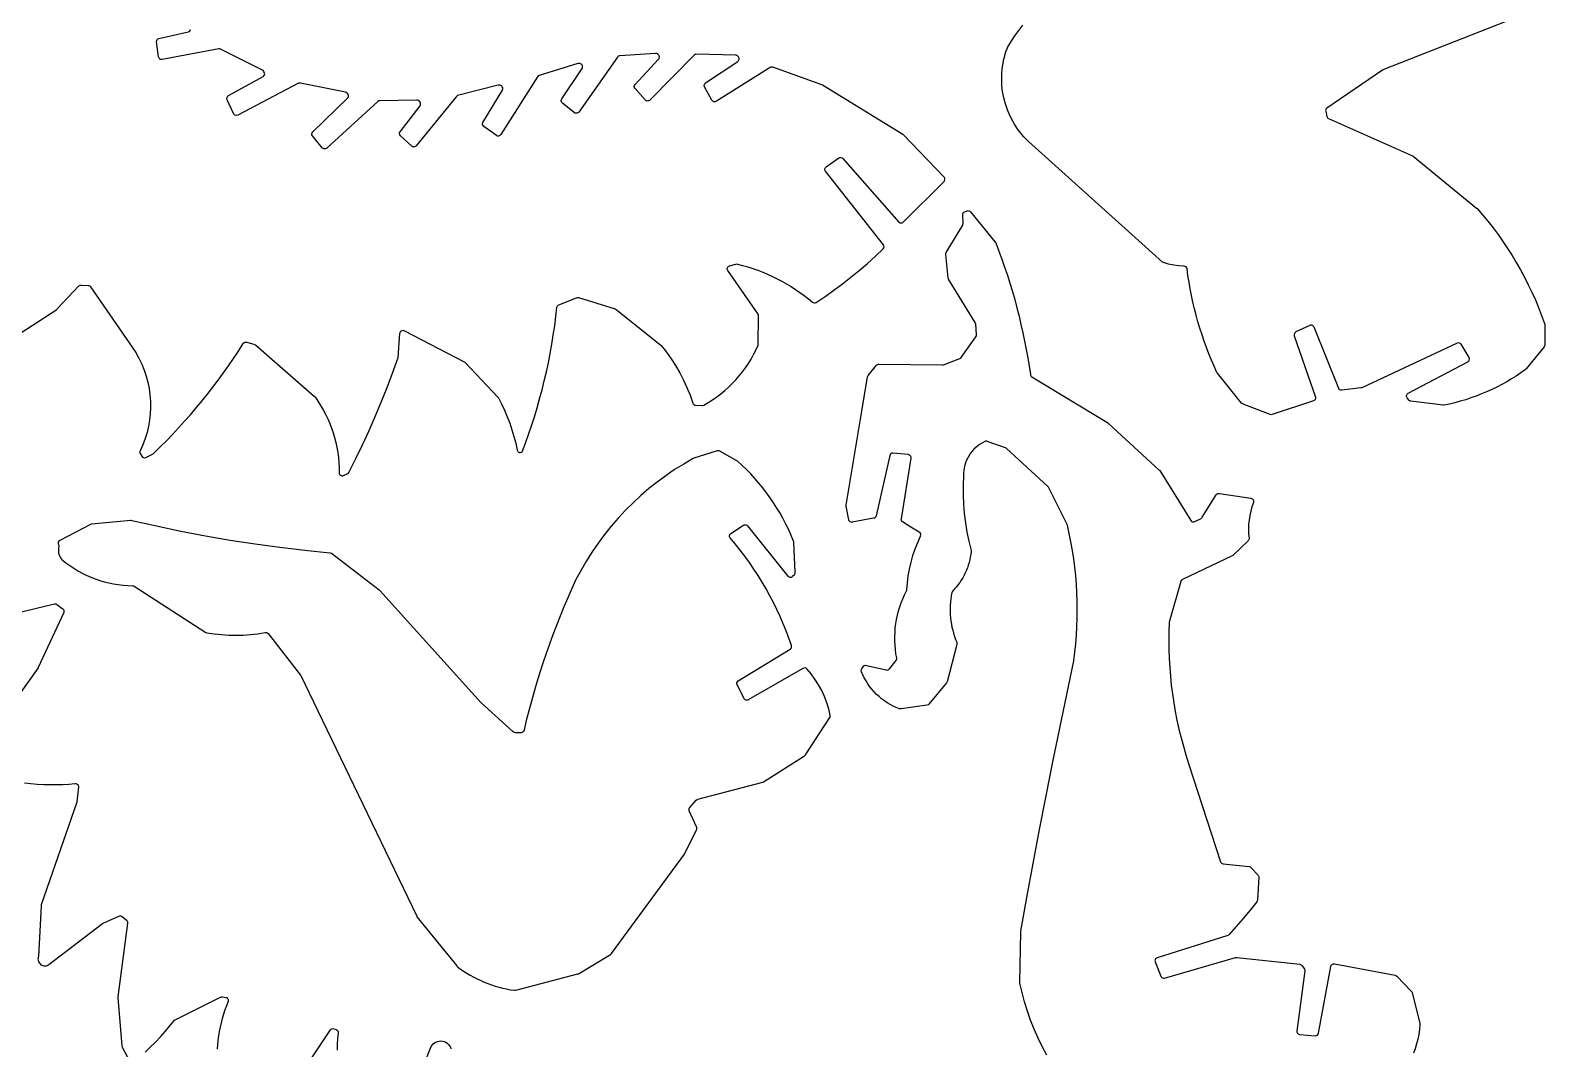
# Model space of a CAD drawing. Header units: millimetres. Extents: x -589 to -2, y 2 to 749.
# Drawn here: x -215.8 to -19.3, y 305.4 to 437.4 of the extents above; entities that cross this region are included whole.
import ezdxf

# ---------------------------------------------------------------- set-up
doc = ezdxf.new("R2010")
doc.units = ezdxf.units.MM
doc.header["$MEASUREMENT"] = 0

msp = doc.modelspace()

# ---------------------------------------------------------------- linework, layer by layer
for points in [[(-24.24, 438.6), (-40.31, 432.28), (-40.38, 432.23), (-47.59, 427.33), (-47.67, 427.24), (-47.73, 427.14), (-47.75, 427.02), (-47.74, 426.9), (-47.59, 426.23), (-47.55, 426.14), (-47.5, 426.07), (-47.44, 426.01), (-47.36, 425.97), (-36.46, 421.13), (-36.38, 421.08), (-28.16, 414.34), (-28.11, 414.3), (-27.4, 413.48), (-26.7, 412.64), (-26.03, 411.78), (-25.38, 410.91), (-24.76, 410.03), (-24.15, 409.13), (-23.57, 408.21), (-23.01, 407.29), (-22.47, 406.34), (-21.95, 405.39), (-21.46, 404.42), (-20.99, 403.44), (-20.54, 402.45), (-20.12, 401.45), (-19.73, 400.43), (-19.35, 399.41), (-19.33, 399.35), (-19.33, 399.28), (-19.33, 396.6), (-19.35, 396.46), (-19.42, 396.35), (-21.74, 393.5), (-21.81, 393.41), (-22.41, 392.99), (-23.02, 392.58), (-23.63, 392.2), (-24.26, 391.83), (-24.9, 391.48), (-25.54, 391.14), (-26.2, 390.83), (-26.86, 390.53), (-27.53, 390.25), (-28.21, 389.98), (-28.89, 389.74), (-29.58, 389.51), (-30.28, 389.31), (-30.98, 389.12), (-31.69, 388.95), (-32.41, 388.8), (-32.52, 388.8), (-36.69, 389.3), (-36.77, 389.32), (-36.84, 389.35), (-36.91, 389.4), (-36.97, 389.47), (-37.18, 389.77), (-37.22, 389.84), (-37.24, 389.92), (-37.25, 390), (-37.24, 390.08), (-37.21, 390.16), (-37.17, 390.24), (-37.1, 390.3), (-37.03, 390.35), (-29.31, 394.42), (-29.24, 394.46), (-29.18, 394.52), (-29.13, 394.59), (-29.11, 394.67), (-29.09, 394.75), (-29.09, 394.83), (-29.11, 394.91), (-29.14, 394.98), (-30.18, 396.69), (-30.27, 396.8), (-30.4, 396.86), (-30.54, 396.88), (-30.68, 396.84), (-43.05, 391.07), (-43.17, 391.04), (-45.64, 390.73), (-45.77, 390.73), (-45.89, 390.77), (-45.98, 390.85), (-46.05, 390.97), (-49.25, 398.93), (-49.34, 399.06), (-49.41, 399.11), (-49.48, 399.14), (-49.56, 399.16), (-49.64, 399.17), (-49.72, 399.16), (-49.79, 399.13), (-51.6, 398.29), (-51.72, 398.2), (-51.79, 398.08), (-51.83, 397.94), (-51.81, 397.79), (-49.08, 389.86), (-49.06, 389.78), (-49.05, 389.7), (-49.1, 389.55), (-49.19, 389.43), (-49.25, 389.39), (-49.33, 389.35), (-54.68, 387.58), (-54.81, 387.55), (-54.95, 387.58), (-58.46, 388.95), (-58.56, 389), (-58.64, 389.08), (-61.79, 392.96), (-61.84, 393.04), (-62.2, 393.84), (-62.55, 394.65), (-62.88, 395.46), (-63.19, 396.28), (-63.49, 397.1), (-63.78, 397.93), (-64.04, 398.77), (-64.3, 399.61), (-64.53, 400.45), (-64.75, 401.3), (-64.95, 402.15), (-65.14, 403.01), (-65.31, 403.87), (-65.46, 404.74), (-65.6, 405.6), (-65.72, 406.47), (-65.76, 406.61), (-65.85, 406.72), (-65.97, 406.8), (-66.11, 406.83), (-66.78, 406.86), (-67.45, 406.95), (-68.11, 407.09), (-68.76, 407.28), (-68.83, 407.31), (-68.89, 407.36), (-71.59, 409.78), (-86.29, 422.98), (-86.59, 423.28), (-86.88, 423.59), (-87.15, 423.9), (-87.42, 424.23), (-87.66, 424.56), (-87.9, 424.91), (-88.12, 425.25), (-88.33, 425.61), (-88.7, 426.34), (-89.02, 427.09), (-89.28, 427.86), (-89.49, 428.65), (-89.64, 429.45), (-89.73, 430.26), (-89.76, 431.08), (-89.74, 431.9), (-89.7, 432.31), (-89.65, 432.71), (-89.59, 433.12), (-89.51, 433.53), (-89.41, 433.94), (-89.3, 434.34), (-89.17, 434.74), (-89.03, 435.14), (-89, 435.19), (-88.55, 435.94), (-88.07, 436.68), (-87.56, 437.4), (-87.03, 438.09)], [(-221.81, 395.05), (-212.32, 401.21), (-212.26, 401.28), (-209.45, 404.26), (-209.38, 404.31), (-209.3, 404.35), (-209.21, 404.38), (-209.12, 404.38), (-208.25, 404.33), (-208.17, 404.31), (-208.08, 404.28), (-208.01, 404.22), (-207.95, 404.16), (-202.09, 395.61), (-201.68, 394.88), (-201.31, 394.13), (-201, 393.36), (-200.73, 392.57), (-200.52, 391.77), (-200.35, 390.97), (-200.24, 390.15), (-200.17, 389.33), (-200.16, 388.51), (-200.2, 387.69), (-200.29, 386.87), (-200.43, 386.06), (-200.62, 385.25), (-200.86, 384.46), (-201.15, 383.67), (-201.5, 382.9), (-201.54, 382.81), (-201.55, 382.71), (-201.54, 382.61), (-201.5, 382.52), (-201.29, 382.18), (-201.19, 382.07), (-201.06, 382), (-200.91, 381.98), (-200.77, 382.02), (-199.82, 382.5), (-199.74, 382.57), (-198.91, 383.38), (-198.1, 384.19), (-197.3, 385.02), (-196.52, 385.86), (-195.75, 386.71), (-194.99, 387.57), (-194.24, 388.45), (-193.51, 389.33), (-192.79, 390.23), (-192.08, 391.13), (-191.39, 392.05), (-190.71, 392.98), (-190.04, 393.91), (-189.39, 394.86), (-188.76, 395.82), (-188.13, 396.79), (-188.05, 396.88), (-187.94, 396.95), (-187.82, 396.98), (-187.69, 396.96), (-186.65, 396.66), (-186.57, 396.63), (-186.49, 396.58), (-178.88, 389.94), (-178.82, 389.87), (-178.45, 389.33), (-178.1, 388.77), (-177.77, 388.2), (-177.46, 387.63), (-177.18, 387.04), (-176.92, 386.44), (-176.69, 385.83), (-176.48, 385.21), (-176.29, 384.59), (-176.13, 383.95), (-176, 383.32), (-175.89, 382.67), (-175.8, 382.02), (-175.74, 381.37), (-175.71, 380.71), (-175.7, 380.05), (-175.68, 379.95), (-175.65, 379.86), (-175.59, 379.78), (-175.52, 379.71), (-175.43, 379.67), (-175.33, 379.65), (-175.23, 379.65), (-175.13, 379.68), (-174.65, 379.88), (-174.54, 379.96), (-174.45, 380.07), (-173.54, 381.87), (-172.67, 383.68), (-171.82, 385.51), (-171.01, 387.35), (-170.23, 389.21), (-169.48, 391.08), (-168.77, 392.96), (-168.09, 394.86), (-168.06, 394.96), (-167.81, 398.13), (-167.79, 398.23), (-167.75, 398.32), (-167.69, 398.4), (-167.61, 398.46), (-167.52, 398.5), (-167.42, 398.51), (-167.32, 398.5), (-167.23, 398.46), (-159.47, 394.42), (-159.41, 394.39), (-159.37, 394.34), (-155.11, 389.86), (-155.07, 389.82), (-155.03, 389.77), (-154.63, 388.96), (-154.25, 388.14), (-153.9, 387.31), (-153.58, 386.46), (-153.29, 385.61), (-153.03, 384.74), (-152.8, 383.86), (-152.6, 382.98), (-152.58, 382.9), (-152.54, 382.83), (-152.48, 382.76), (-152.41, 382.71), (-152.33, 382.68), (-152.25, 382.66), (-152.16, 382.66), (-152.07, 382.69), (-151.96, 382.73), (-151.54, 383.86), (-151.13, 385), (-150.74, 386.14), (-150.37, 387.3), (-150.02, 388.45), (-149.69, 389.62), (-149.38, 390.78), (-149.09, 391.96), (-148.82, 393.13), (-148.56, 394.31), (-148.33, 395.5), (-148.11, 396.69), (-147.92, 397.88), (-147.74, 399.08), (-147.59, 400.28), (-147.45, 401.49), (-147.42, 401.59), (-147.37, 401.68), (-147.29, 401.76), (-147.2, 401.81), (-144.92, 402.73), (-144.79, 402.76), (-144.65, 402.75), (-139.89, 401.3), (-139.75, 401.22), (-133.99, 396.6), (-133.93, 396.53), (-133.26, 395.69), (-132.64, 394.82), (-132.06, 393.93), (-131.52, 393), (-131.03, 392.05), (-130.58, 391.08), (-130.19, 390.09), (-129.84, 389.08), (-129.78, 388.96), (-129.7, 388.88), (-129.59, 388.82), (-129.47, 388.8), (-128.64, 388.75), (-128.52, 388.75), (-128.41, 388.8), (-127.83, 389.13), (-127.27, 389.49), (-126.72, 389.88), (-126.18, 390.28), (-125.67, 390.7), (-125.18, 391.15), (-124.7, 391.61), (-124.24, 392.09), (-123.8, 392.59), (-123.39, 393.11), (-122.99, 393.65), (-122.62, 394.2), (-122.27, 394.77), (-121.94, 395.35), (-121.64, 395.95), (-121.36, 396.56), (-121.33, 396.64), (-121.33, 396.72), (-121.31, 400.36), (-121.32, 400.48), (-121.37, 400.59), (-125.29, 406.25), (-125.33, 406.34), (-125.36, 406.43), (-125.36, 406.53), (-125.34, 406.63), (-125.29, 406.71), (-125.23, 406.78), (-125.15, 406.83), (-125.06, 406.87), (-124.23, 407.1), (-124.13, 407.12), (-124.03, 407.1), (-123.36, 406.93), (-122.7, 406.73), (-122.05, 406.52), (-121.4, 406.29), (-120.76, 406.04), (-120.12, 405.77), (-119.5, 405.49), (-118.88, 405.19), (-118.28, 404.87), (-117.68, 404.53), (-117.09, 404.18), (-116.51, 403.81), (-115.94, 403.42), (-115.38, 403.02), (-114.84, 402.6), (-114.3, 402.17), (-114.2, 402.1), (-114.08, 402.07), (-113.95, 402.08), (-113.84, 402.13), (-112.67, 402.9), (-111.53, 403.7), (-110.41, 404.52), (-109.31, 405.38), (-108.23, 406.26), (-107.18, 407.17), (-106.15, 408.11), (-105.14, 409.07), (-105.06, 409.19), (-105.02, 409.33), (-105.04, 409.47), (-105.1, 409.6), (-112.6, 419.14), (-112.65, 419.21), (-112.68, 419.29), (-112.69, 419.37), (-112.69, 419.45), (-112.67, 419.53), (-112.63, 419.6), (-112.58, 419.67), (-112.51, 419.72), (-110.89, 420.86), (-110.75, 420.93), (-110.61, 420.93), (-110.47, 420.89), (-110.36, 420.8), (-103.11, 412.55), (-103.05, 412.5), (-102.99, 412.46), (-102.91, 412.43), (-102.84, 412.42), (-102.75, 412.43), (-102.67, 412.45), (-102.6, 412.48), (-102.53, 412.54), (-97.24, 417.81), (-97.19, 417.87), (-97.16, 417.94), (-97.13, 418.09), (-97.15, 418.24), (-97.19, 418.31), (-97.24, 418.37), (-102.51, 423.84), (-102.58, 423.9), (-113, 430.3), (-113.08, 430.34), (-119.44, 432.62), (-119.53, 432.64), (-119.62, 432.64), (-119.7, 432.62), (-119.78, 432.58), (-126.77, 428.2), (-126.85, 428.16), (-126.93, 428.14), (-127.01, 428.13), (-127.09, 428.15), (-127.16, 428.17), (-127.23, 428.21), (-127.29, 428.27), (-127.34, 428.33), (-128.3, 430.07), (-128.34, 430.22), (-128.33, 430.36), (-128.27, 430.5), (-128.22, 430.55), (-128.16, 430.6), (-124, 433.37), (-123.94, 433.43), (-123.89, 433.49), (-123.85, 433.56), (-123.83, 433.64), (-123.82, 433.72), (-123.83, 433.8), (-123.86, 433.88), (-123.9, 433.95), (-123.98, 434.03), (-124.04, 434.1), (-124.11, 434.15), (-124.19, 434.18), (-124.28, 434.19), (-129.38, 434.31), (-129.47, 434.3), (-129.54, 434.27), (-129.61, 434.23), (-129.67, 434.18), (-135.42, 428.35), (-135.48, 428.3), (-135.55, 428.26), (-135.63, 428.24), (-135.71, 428.23), (-135.79, 428.25), (-135.87, 428.27), (-135.94, 428.32), (-136, 428.37), (-137.32, 429.85), (-137.37, 429.91), (-137.4, 429.97), (-137.43, 430.11), (-137.4, 430.26), (-137.32, 430.39), (-134.26, 433.66), (-134.21, 433.73), (-134.18, 433.8), (-134.15, 433.95), (-134.18, 434.09), (-134.22, 434.16), (-134.27, 434.22), (-134.36, 434.31), (-134.42, 434.35), (-134.5, 434.39), (-134.58, 434.41), (-134.66, 434.41), (-139.29, 434.09), (-139.37, 434.08), (-139.46, 434.04), (-139.53, 433.99), (-139.59, 433.93), (-144.62, 426.81), (-144.67, 426.75), (-144.73, 426.7), (-144.81, 426.66), (-144.89, 426.65), (-144.97, 426.64), (-145.05, 426.65), (-145.13, 426.68), (-145.19, 426.72), (-146.74, 427.96), (-146.84, 428.07), (-146.89, 428.22), (-146.88, 428.36), (-146.86, 428.43), (-146.82, 428.5), (-144.19, 432.44), (-144.15, 432.51), (-144.13, 432.59), (-144.12, 432.67), (-144.12, 432.74), (-144.15, 432.82), (-144.19, 432.89), (-144.24, 432.95), (-144.3, 433), (-144.4, 433.06), (-144.48, 433.1), (-144.57, 433.12), (-144.65, 433.12), (-144.74, 433.1), (-149.77, 431.55), (-149.89, 431.49), (-149.98, 431.38), (-154.74, 423.89), (-154.8, 423.82), (-154.86, 423.77), (-154.93, 423.72), (-155.01, 423.7), (-155.09, 423.69), (-155.17, 423.7), (-155.24, 423.73), (-155.31, 423.77), (-156.92, 424.93), (-157.03, 425.04), (-157.09, 425.18), (-157.09, 425.32), (-157.04, 425.46), (-154.53, 429.63), (-154.5, 429.71), (-154.48, 429.78), (-154.48, 429.93), (-154.54, 430.07), (-154.59, 430.14), (-154.66, 430.19), (-154.76, 430.24), (-154.83, 430.28), (-154.91, 430.3), (-154.99, 430.3), (-155.07, 430.29), (-160.33, 428.93), (-160.44, 428.88), (-160.54, 428.79), (-165.71, 422.43), (-165.76, 422.37), (-165.83, 422.32), (-165.91, 422.29), (-165.98, 422.27), (-166.07, 422.28), (-166.15, 422.3), (-166.22, 422.33), (-166.29, 422.39), (-167.75, 423.71), (-167.84, 423.83), (-167.88, 423.97), (-167.86, 424.12), (-167.8, 424.25), (-165.2, 427.62), (-165.14, 427.75), (-165.13, 427.89), (-165.16, 428.03), (-165.25, 428.15), (-165.34, 428.25), (-165.4, 428.29), (-165.47, 428.33), (-165.55, 428.34), (-165.63, 428.35), (-170.43, 428.28), (-170.57, 428.26), (-170.7, 428.18), (-177.31, 422.14), (-177.38, 422.08), (-177.45, 422.05), (-177.53, 422.03), (-177.61, 422.02), (-177.69, 422.04), (-177.77, 422.07), (-177.84, 422.11), (-177.9, 422.17), (-179.15, 423.71), (-179.22, 423.84), (-179.23, 423.99), (-179.2, 424.13), (-179.11, 424.25), (-174.6, 428.59), (-174.52, 428.7), (-174.48, 428.83), (-174.49, 428.97), (-174.55, 429.1), (-174.63, 429.22), (-174.74, 429.32), (-174.8, 429.35), (-174.88, 429.37), (-180.7, 430.56), (-180.83, 430.57), (-180.96, 430.53), (-188.85, 426.41), (-189.01, 426.37), (-189.17, 426.38), (-189.24, 426.42), (-189.31, 426.47), (-189.36, 426.53), (-189.41, 426.6), (-190.21, 428.41), (-190.25, 428.56), (-190.23, 428.7), (-190.16, 428.83), (-190.05, 428.93), (-185.56, 431.4), (-185.45, 431.49), (-185.38, 431.62), (-185.35, 431.77), (-185.39, 431.91), (-185.45, 432.04), (-185.52, 432.16), (-185.64, 432.24), (-191.07, 434.97), (-191.19, 435.01), (-191.32, 435.01), (-198.64, 433.61), (-198.72, 433.61), (-198.81, 433.61), (-198.88, 433.64), (-198.96, 433.68), (-199.02, 433.73), (-199.06, 433.8), (-199.1, 433.87), (-199.12, 433.95), (-199.37, 435.92), (-199.36, 436.07), (-199.31, 436.2), (-199.2, 436.3), (-199.07, 436.36), (-195.26, 437.2), (-195.13, 437.26), (-195.03, 437.36), (-194.97, 437.49)], [(-94.77, 412.35), (-94.81, 413.49), (-94.8, 413.62), (-94.75, 413.73), (-94.67, 413.82), (-94.56, 413.88), (-94.26, 414), (-94.13, 414.02), (-94.01, 414), (-93.9, 413.95), (-93.8, 413.87), (-90.59, 409.93), (-90.53, 409.83), (-90.13, 408.79), (-89.75, 407.75), (-89.38, 406.71), (-89.03, 405.66), (-88.7, 404.61), (-88.38, 403.55), (-88.07, 402.49), (-87.79, 401.42), (-87.51, 400.35), (-87.26, 399.28), (-87.01, 398.2), (-86.79, 397.12), (-86.58, 396.04), (-86.38, 394.95), (-86.2, 393.86), (-86.04, 392.77), (-86.02, 392.68), (-85.98, 392.6), (-85.92, 392.53), (-85.85, 392.48), (-75.91, 386.45), (-75.85, 386.4), (-69.32, 380.39), (-69.27, 380.31), (-65.24, 373.86), (-65.14, 373.74), (-65, 373.68), (-64.86, 373.66), (-64.71, 373.7), (-63.9, 374.12), (-63.82, 374.18), (-63.74, 374.26), (-61.93, 377.18), (-61.85, 377.27), (-61.75, 377.33), (-61.64, 377.36), (-61.52, 377.36), (-57.44, 376.73), (-57.35, 376.7), (-57.27, 376.66), (-57.2, 376.6), (-57.15, 376.53), (-57.11, 376.45), (-57.09, 376.36), (-57.09, 376.27), (-57.11, 376.19), (-57.3, 375.63), (-57.46, 375.06), (-57.58, 374.48), (-57.67, 373.9), (-57.73, 373.32), (-57.75, 372.73), (-57.73, 372.14), (-57.68, 371.55), (-57.68, 371.46), (-57.71, 371.37), (-57.75, 371.28), (-57.81, 371.21), (-59.77, 369.33), (-59.87, 369.26), (-66.32, 366.2), (-66.4, 366.15), (-66.46, 366.09), (-66.51, 366.02), (-66.54, 365.94), (-68.02, 360.68), (-68.05, 360.59), (-68.09, 359.43), (-68.1, 358.27), (-68.08, 357.11), (-68.04, 355.96), (-67.97, 354.8), (-67.88, 353.65), (-67.76, 352.5), (-67.62, 351.36), (-67.45, 350.21), (-67.25, 349.08), (-67.03, 347.94), (-66.78, 346.81), (-66.5, 345.69), (-66.2, 344.57), (-65.88, 343.46), (-65.53, 342.36), (-61.37, 329.61), (-61.32, 329.51), (-61.25, 329.43), (-61.15, 329.37), (-61.03, 329.34), (-57.68, 328.98), (-57.55, 328.93), (-57.44, 328.85), (-56.53, 327.91), (-56.48, 327.84), (-56.45, 327.77), (-56.43, 327.7), (-56.42, 327.62), (-56.58, 324.64), (-56.61, 324.52), (-56.67, 324.42), (-57.54, 323.33), (-58.43, 322.26), (-59.33, 321.2), (-60.25, 320.16), (-60.33, 320.09), (-60.43, 320.04), (-69.6, 317.15), (-69.67, 317.12), (-69.74, 317.07), (-69.8, 317.01), (-69.84, 316.94), (-69.87, 316.87), (-69.88, 316.78), (-69.87, 316.7), (-69.85, 316.62), (-69.13, 314.78), (-69.1, 314.71), (-69.05, 314.65), (-68.94, 314.56), (-68.79, 314.51), (-68.64, 314.53), (-59.43, 317.18), (-59.36, 317.2), (-59.28, 317.2), (-51.1, 316.31), (-51.02, 316.3), (-50.95, 316.26), (-50.88, 316.21), (-50.83, 316.15), (-50.54, 315.76), (-50.5, 315.7), (-50.47, 315.62), (-50.46, 315.55), (-50.46, 315.47), (-51.46, 307.65), (-51.46, 307.56), (-51.45, 307.48), (-51.42, 307.4), (-51.37, 307.33), (-51.31, 307.28), (-51.24, 307.23), (-51.17, 307.2), (-51.09, 307.19), (-49.1, 307.04), (-48.95, 307.06), (-48.82, 307.13), (-48.73, 307.23), (-48.67, 307.37), (-47.07, 316.04), (-47.01, 316.19), (-46.96, 316.25), (-46.9, 316.3), (-46.83, 316.34), (-46.75, 316.36), (-46.59, 316.37), (-38.73, 314.9), (-38.62, 314.86), (-38.52, 314.78), (-36.64, 312.84), (-36.58, 312.76), (-36.54, 312.66), (-35.52, 308.62), (-35.51, 308.48), (-35.57, 307.84), (-35.67, 307.21), (-35.79, 306.59), (-35.94, 305.98), (-36.12, 305.37), (-36.33, 304.77)], [(-83.92, 304.54), (-84.51, 305.63), (-85.05, 306.75), (-85.56, 307.9), (-86.01, 309.06), (-86.43, 310.24), (-86.8, 311.43), (-87.12, 312.64), (-87.4, 313.87), (-87.41, 313.96), (-87.29, 320.52), (-87.28, 320.59), (-86.48, 324.98), (-85.67, 329.38), (-84.84, 333.77), (-83.99, 338.16), (-83.12, 342.54), (-82.24, 346.92), (-81.33, 351.3), (-80.41, 355.67), (-80.27, 356.77), (-80.16, 357.87), (-80.07, 358.98), (-80, 360.08), (-79.97, 361.18), (-79.96, 362.29), (-79.97, 363.39), (-80.01, 364.49), (-80.07, 365.59), (-80.16, 366.69), (-80.28, 367.79), (-80.42, 368.89), (-80.59, 369.98), (-80.78, 371.07), (-81, 372.16), (-81.24, 373.24), (-81.29, 373.31), (-83.71, 378.18), (-83.76, 378.24), (-83.81, 378.29), (-89.13, 383.17), (-89.19, 383.22), (-89.27, 383.25), (-91.64, 384.11), (-91.71, 384.13), (-91.79, 384.14), (-91.87, 384.13), (-91.95, 384.1), (-92.26, 383.93), (-92.56, 383.75), (-92.84, 383.54), (-93.11, 383.32), (-93.36, 383.08), (-93.59, 382.83), (-93.8, 382.56), (-93.99, 382.27), (-94.16, 381.97), (-94.31, 381.66), (-94.44, 381.34), (-94.55, 381.02), (-94.63, 380.68), (-94.69, 380.33), (-94.72, 379.98), (-94.73, 379.63), (-94.78, 378.41), (-94.77, 377.19), (-94.72, 375.97), (-94.62, 374.76), (-94.47, 373.55), (-94.27, 372.35), (-94.03, 371.15), (-93.74, 369.96), (-93.74, 369.82), (-93.78, 369.46), (-93.84, 369.11), (-93.91, 368.75), (-93.99, 368.4), (-94.09, 368.06), (-94.21, 367.72), (-94.34, 367.39), (-94.49, 367.06), (-94.64, 366.74), (-94.82, 366.42), (-95, 366.12), (-95.2, 365.82), (-95.41, 365.53), (-95.63, 365.24), (-95.87, 364.97), (-96.12, 364.71), (-96.19, 364.62), (-96.22, 364.51), (-96.3, 364.1), (-96.36, 363.69), (-96.4, 363.28), (-96.43, 362.87), (-96.45, 362.46), (-96.44, 362.05), (-96.43, 361.64), (-96.39, 361.23), (-96.35, 360.83), (-96.28, 360.42), (-96.21, 360.02), (-96.11, 359.62), (-96.01, 359.22), (-95.88, 358.83), (-95.74, 358.44), (-95.59, 358.06), (-95.57, 357.92), (-95.59, 357.79), (-96.84, 352.95), (-96.87, 352.87), (-96.91, 352.79), (-99.21, 350.04), (-99.32, 349.95), (-99.46, 349.9), (-102.82, 349.41), (-102.92, 349.41), (-103.01, 349.44), (-103.43, 349.6), (-103.84, 349.79), (-104.23, 349.99), (-104.61, 350.22), (-104.98, 350.46), (-105.33, 350.73), (-105.67, 351.01), (-106, 351.31), (-106.3, 351.62), (-106.6, 351.96), (-106.87, 352.3), (-107.12, 352.66), (-107.36, 353.04), (-107.58, 353.43), (-107.77, 353.83), (-107.95, 354.24), (-107.97, 354.33), (-107.97, 354.43), (-107.95, 354.52), (-107.91, 354.6), (-107.74, 354.89), (-107.66, 354.99), (-107.55, 355.05), (-107.43, 355.08), (-107.31, 355.07), (-104.73, 354.48), (-104.61, 354.46), (-104.5, 354.48), (-104.4, 354.54), (-104.31, 354.62), (-103.45, 355.7), (-103.41, 355.77), (-103.38, 355.85), (-103.37, 355.94), (-103.38, 356.03), (-103.48, 356.58), (-103.55, 357.14), (-103.6, 357.7), (-103.62, 358.26), (-103.63, 358.82), (-103.6, 359.37), (-103.56, 359.93), (-103.49, 360.48), (-103.4, 361.03), (-103.28, 361.58), (-103.14, 362.12), (-102.98, 362.65), (-102.8, 363.18), (-102.59, 363.7), (-102.36, 364.22), (-102.11, 364.72), (-102.08, 364.8), (-102.07, 364.88), (-102, 365.78), (-101.88, 366.68), (-101.73, 367.56), (-101.52, 368.44), (-101.28, 369.31), (-100.99, 370.16), (-100.66, 371), (-100.29, 371.83), (-100.26, 371.97), (-100.27, 372.11), (-100.34, 372.24), (-100.45, 372.34), (-101.54, 372.98), (-102.61, 373.67), (-102.69, 373.74), (-102.75, 373.84), (-102.78, 373.94), (-102.77, 374.06), (-101.51, 381.92), (-101.51, 382), (-101.52, 382.08), (-101.55, 382.16), (-101.59, 382.22), (-101.65, 382.28), (-101.71, 382.33), (-101.79, 382.37), (-101.87, 382.39), (-103.86, 382.59), (-104, 382.57), (-104.13, 382.51), (-104.23, 382.41), (-104.29, 382.27), (-106.06, 374.44), (-106.1, 374.32), (-106.17, 374.23), (-106.27, 374.17), (-106.38, 374.13), (-109.14, 373.62), (-109.22, 373.61), (-109.29, 373.62), (-109.43, 373.69), (-109.54, 373.8), (-109.58, 373.87), (-109.6, 373.94), (-109.95, 375.71), (-109.96, 375.78), (-109.95, 375.85), (-108, 387.49), (-107.18, 392.46), (-107.14, 392.56), (-107.08, 392.65), (-105.99, 393.98), (-105.92, 394.04), (-105.85, 394.08), (-105.76, 394.11), (-105.67, 394.13), (-97.47, 394.03), (-97.4, 394.03), (-97.33, 394.05), (-95.19, 394.86), (-95.08, 394.92), (-95, 395), (-93.1, 397.64), (-93.04, 397.77), (-93.02, 397.91), (-93.13, 399.34), (-93.15, 399.44), (-93.2, 399.52), (-96.64, 405.15), (-96.67, 405.23), (-96.69, 405.32), (-97.02, 408.34), (-97.01, 408.47), (-96.96, 408.59), (-94.82, 412.12), (-94.79, 412.23), (-94.77, 412.35)], [(-212.11, 370.73), (-212.06, 370.6), (-212.07, 370.47), (-212.11, 370.25), (-212.12, 370.03), (-212.11, 369.81), (-212.08, 369.6), (-212.02, 369.39), (-211.94, 369.19), (-211.83, 369), (-211.71, 368.82), (-211.64, 368.75), (-211.15, 368.37), (-210.64, 368), (-210.12, 367.66), (-209.59, 367.34), (-209.04, 367.04), (-208.49, 366.77), (-207.92, 366.52), (-207.34, 366.29), (-206.76, 366.09), (-206.16, 365.91), (-205.56, 365.76), (-204.95, 365.63), (-204.34, 365.53), (-203.72, 365.45), (-203.1, 365.4), (-202.47, 365.38), (-202.37, 365.37), (-202.27, 365.33), (-193, 359.33), (-192.84, 359.28), (-191.91, 359.14), (-190.96, 359.05), (-190.02, 358.99), (-189.07, 358.97), (-188.13, 359), (-187.19, 359.06), (-186.25, 359.17), (-185.31, 359.32), (-185.2, 359.33), (-185.09, 359.31), (-185, 359.25), (-184.92, 359.18), (-180.7, 353.81), (-180.66, 353.75), (-178.46, 349.17), (-165.64, 322.56), (-165.61, 322.48), (-160.44, 316.09), (-160.39, 316.03), (-159.98, 315.72), (-159.56, 315.43), (-159.13, 315.16), (-158.7, 314.89), (-158.25, 314.65), (-157.8, 314.42), (-157.34, 314.2), (-156.88, 314), (-156.41, 313.81), (-155.93, 313.64), (-155.45, 313.48), (-154.96, 313.34), (-154.47, 313.22), (-153.97, 313.11), (-153.47, 313.01), (-152.97, 312.94), (-152.8, 312.95), (-144.74, 315.06), (-144.64, 315.09), (-140.5, 317.59), (-140.44, 317.63), (-140.38, 317.69), (-130.91, 330.6), (-130.88, 330.67), (-129.33, 333.76), (-129.3, 333.85), (-129.29, 333.94), (-129.3, 334.03), (-129.33, 334.12), (-130.28, 336.22), (-130.31, 336.33), (-130.31, 336.45), (-130.28, 336.55), (-130.21, 336.65), (-129.37, 337.6), (-129.28, 337.67), (-129.18, 337.71), (-120.75, 339.93), (-120.7, 339.94), (-120.65, 339.98), (-115.35, 343.34), (-115.28, 343.4), (-115.22, 343.47), (-112.07, 348.29), (-112.03, 348.36), (-112.01, 348.43), (-112, 348.51), (-112.01, 348.58), (-112.2, 349.42), (-112.45, 350.23), (-112.76, 351.03), (-113.11, 351.8), (-113.52, 352.54), (-113.98, 353.26), (-114.48, 353.95), (-115.03, 354.6), (-115.14, 354.69), (-115.27, 354.73), (-115.41, 354.72), (-115.54, 354.67), (-122.63, 350.6), (-122.7, 350.56), (-122.78, 350.54), (-122.86, 350.54), (-122.94, 350.56), (-123.02, 350.59), (-123.09, 350.63), (-123.14, 350.69), (-123.18, 350.76), (-124.08, 352.54), (-124.12, 352.68), (-124.1, 352.82), (-124.04, 352.95), (-123.93, 353.05), (-117.21, 357.16), (-117.11, 357.25), (-117.04, 357.36), (-117.02, 357.49), (-117.04, 357.63), (-117.37, 358.58), (-117.73, 359.53), (-118.11, 360.46), (-118.51, 361.39), (-118.93, 362.31), (-119.38, 363.21), (-119.84, 364.1), (-120.33, 364.99), (-120.84, 365.86), (-121.37, 366.72), (-121.92, 367.56), (-122.49, 368.39), (-123.08, 369.21), (-123.69, 370.02), (-124.32, 370.81), (-124.97, 371.59), (-125.02, 371.65), (-125.05, 371.73), (-125.07, 371.81), (-125.06, 371.9), (-125.04, 371.98), (-125.01, 372.05), (-124.95, 372.12), (-124.88, 372.17), (-123.23, 373.23), (-123.1, 373.28), (-122.96, 373.28), (-122.83, 373.23), (-122.72, 373.14), (-117.48, 366.64), (-117.42, 366.58), (-117.35, 366.54), (-117.27, 366.51), (-117.19, 366.5), (-117.1, 366.5), (-117.02, 366.52), (-116.95, 366.56), (-116.88, 366.61), (-116.63, 366.86), (-116.58, 366.93), (-116.55, 367), (-116.53, 367.08), (-116.53, 367.17), (-116.72, 371.05), (-116.72, 371.12), (-116.75, 371.18), (-117.06, 371.92), (-117.39, 372.65), (-117.74, 373.37), (-118.11, 374.08), (-118.5, 374.78), (-118.91, 375.46), (-119.34, 376.13), (-119.79, 376.79), (-120.26, 377.44), (-120.75, 378.07), (-121.25, 378.69), (-121.78, 379.29), (-122.32, 379.88), (-122.88, 380.45), (-123.45, 381.01), (-124.04, 381.55), (-124.12, 381.6), (-126.33, 382.85), (-126.41, 382.88), (-126.49, 382.9), (-126.58, 382.9), (-126.66, 382.88), (-129.71, 381.91), (-129.8, 381.87), (-131, 381.17), (-132.18, 380.44), (-133.33, 379.66), (-134.44, 378.84), (-135.52, 377.98), (-136.57, 377.08), (-137.58, 376.14), (-138.56, 375.17), (-139.5, 374.16), (-140.41, 373.12), (-141.27, 372.04), (-142.1, 370.93), (-142.88, 369.79), (-143.62, 368.62), (-144.32, 367.42), (-144.98, 366.2), (-145.52, 365.02), (-146.04, 363.83), (-146.54, 362.64), (-147.03, 361.44), (-147.51, 360.24), (-147.97, 359.03), (-148.41, 357.81), (-148.84, 356.59), (-149.26, 355.37), (-149.66, 354.14), (-150.04, 352.9), (-150.41, 351.66), (-150.76, 350.42), (-151.1, 349.17), (-151.42, 347.91), (-151.72, 346.65), (-151.78, 346.53), (-151.87, 346.43), (-151.98, 346.36), (-152.11, 346.34), (-152.84, 346.33), (-153, 346.35), (-153.13, 346.43), (-157.34, 350.27), (-170.44, 364.78), (-170.49, 364.83), (-176.71, 369.55), (-176.8, 369.6), (-176.91, 369.62), (-180.15, 369.95), (-183.38, 370.33), (-186.6, 370.77), (-189.82, 371.27), (-193.02, 371.82), (-196.22, 372.43), (-199.4, 373.1), (-202.57, 373.82), (-202.64, 373.83), (-202.71, 373.83), (-207.8, 373.39), (-207.88, 373.38), (-207.95, 373.35), (-211.93, 371.27), (-212, 371.23), (-212.06, 371.17), (-212.13, 371.04), (-212.15, 370.88), (-212.14, 370.81), (-212.11, 370.73)], [(-223.06, 360.54), (-212.64, 363.06), (-212.55, 363.06), (-212.46, 363.05), (-212.37, 363.02), (-212.3, 362.97), (-211.54, 362.39), (-211.45, 362.29), (-211.4, 362.17), (-211.39, 362.03), (-211.43, 361.9), (-214.72, 354.81), (-214.75, 354.74), (-223.07, 343.09)], [(-216.5, 339.85), (-215.68, 339.75), (-214.87, 339.68), (-214.05, 339.63), (-213.23, 339.6), (-212.41, 339.6), (-211.59, 339.62), (-210.76, 339.67), (-209.94, 339.74), (-209.86, 339.74), (-209.77, 339.72), (-209.7, 339.68), (-209.63, 339.62), (-209.57, 339.56), (-209.54, 339.48), (-209.52, 339.4), (-209.51, 339.31), (-209.72, 337.39), (-209.74, 337.31), (-214.33, 324.03), (-214.35, 323.91), (-214.7, 317.34), (-214.72, 317.25), (-214.75, 317.11), (-214.76, 316.97), (-214.74, 316.83), (-214.71, 316.7), (-214.65, 316.57), (-214.58, 316.46), (-214.49, 316.35), (-214.38, 316.26), (-214.25, 316.19), (-214.13, 316.15), (-213.99, 316.12), (-213.86, 316.11), (-213.72, 316.13), (-213.59, 316.17), (-213.46, 316.22), (-213.34, 316.3), (-206.4, 321.61), (-206.31, 321.66), (-204.27, 322.56), (-204.16, 322.59), (-204.05, 322.59), (-203.94, 322.56), (-203.84, 322.5), (-203.28, 322.01), (-203.21, 321.94), (-203.16, 321.85), (-203.14, 321.76), (-203.14, 321.66), (-204.4, 312.09), (-204.4, 312.01), (-203.87, 305.73), (-203.83, 305.58), (-202.91, 303.78)], [(-200.88, 304.9), (-200.2, 305.55), (-199.53, 306.22), (-198.88, 306.91), (-198.25, 307.61), (-197.64, 308.33), (-197.04, 309.06), (-196.98, 309.12), (-196.9, 309.17), (-191.08, 312.06), (-190.97, 312.1), (-190.84, 312.11), (-190.4, 312.02), (-190.32, 312), (-190.24, 311.95), (-190.18, 311.89), (-190.12, 311.82), (-190.09, 311.73), (-190.08, 311.65), (-190.08, 311.56), (-190.11, 311.48), (-190.32, 310.94), (-190.52, 310.39), (-190.7, 309.84), (-190.86, 309.28), (-191.01, 308.72), (-191.14, 308.16), (-191.25, 307.59), (-191.34, 307.02), (-191.42, 306.45), (-191.48, 305.87), (-191.52, 305.3)], [(-182.11, 299.9), (-176.84, 307.8), (-176.75, 307.9), (-176.63, 307.96), (-176.5, 307.98), (-176.37, 307.95), (-176.08, 307.84), (-175.96, 307.77), (-175.87, 307.67), (-175.82, 307.55), (-175.81, 307.41), (-175.9, 306.67), (-175.95, 305.93), (-175.97, 305.19)], [(-165.28, 301.89), (-163.84, 305.42), (-163.76, 305.63), (-163.64, 305.82), (-163.49, 305.98), (-163.33, 306.12), (-163.14, 306.23), (-162.94, 306.31), (-162.72, 306.36), (-162.49, 306.37), (-162.27, 306.35), (-162.05, 306.29), (-161.85, 306.2), (-161.67, 306.07), (-161.51, 305.92), (-161.38, 305.75), (-161.27, 305.56), (-161.2, 305.34)]]:
    msp.add_lwpolyline(points)

doc.saveas('drawing.dxf')
